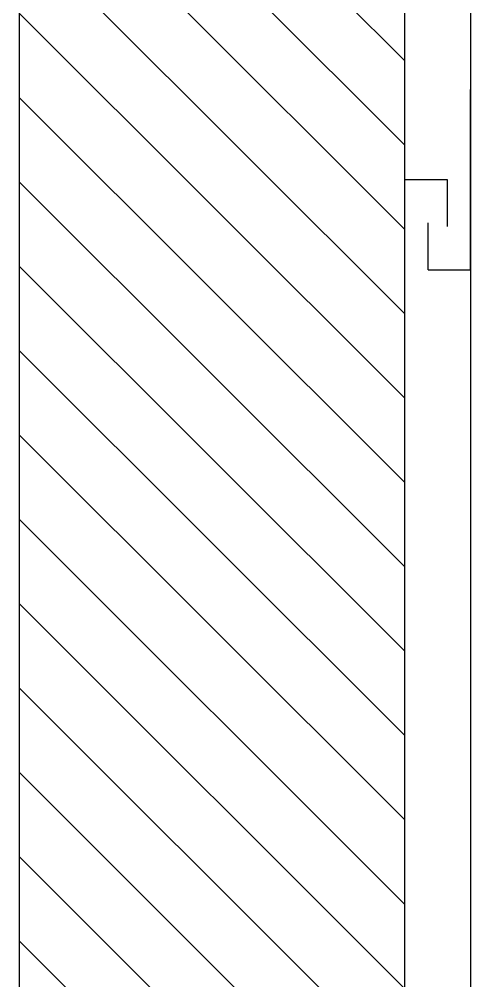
# Model space of a CAD drawing. Header units: millimetres. Extents: x 10 to 76.1, y 10 to 63.5.
# Drawn here: x 10 to 10.244, y 25.044 to 25.556 of the extents above; entities that cross this region are included whole.
import ezdxf

# ---------------------------------------------------------------- set-up
doc = ezdxf.new("R2010")
doc.units = ezdxf.units.MM
doc.layers.add('durlok', color=3, linetype='Continuous')

msp = doc.modelspace()

# ---------------------------------------------------------------- hatches: boundary and pattern name
at = {"linetype": 'Continuous', "extrusion": (0, 0, -1)}
h = msp.add_hatch(dxfattribs=at)
h.set_pattern_fill('ANSI31', color=8, scale=0.01, style=0)
h.set_pattern_definition([(45, (-5, 13.76641), (-0.02245064, 0.02245064), [])])
h.paths.add_polyline_path([(-10, 23.86641), (-10, 27.02641), (-10.205, 27.02641), (-10.205, 23.86641)])
h.paths.add_polyline_path([(-19.68, 27.02641), (-19.68, 23.86641), (-19.475, 23.86641), (-19.475, 27.02641)])

# ---------------------------------------------------------------- linework, layer by layer
at = {"linetype": 'Continuous', "extrusion": (0, 1, 0)}
for p, q in [((10, 27.02641), (10, 23.86641)), ((10.205, 23.86641), (10.205, 27.02641))]:
    msp.add_line(p, q, dxfattribs=at)
at = {"color": 3}
for p, q in [((10.24, 25.42282), (10.24, 25.51882)), ((10.205, 25.37482), (10.205, 25.47082)), ((10.205, 25.47082), (10.2275, 25.47082)), ((10.2275, 25.47082), (10.2275, 25.44582)), ((10.2175, 25.42282), (10.2175, 25.44782)), ((10.2175, 25.42282), (10.24, 25.42282))]:
    msp.add_line(p, q, dxfattribs=at)
at = {"layer": 'durlok', "linetype": 'Continuous', "extrusion": (0, 1, 0)}
msp.add_line((10.24, 27.02141), (10.24, 23.87212), dxfattribs=at)

doc.saveas('drawing.dxf')
